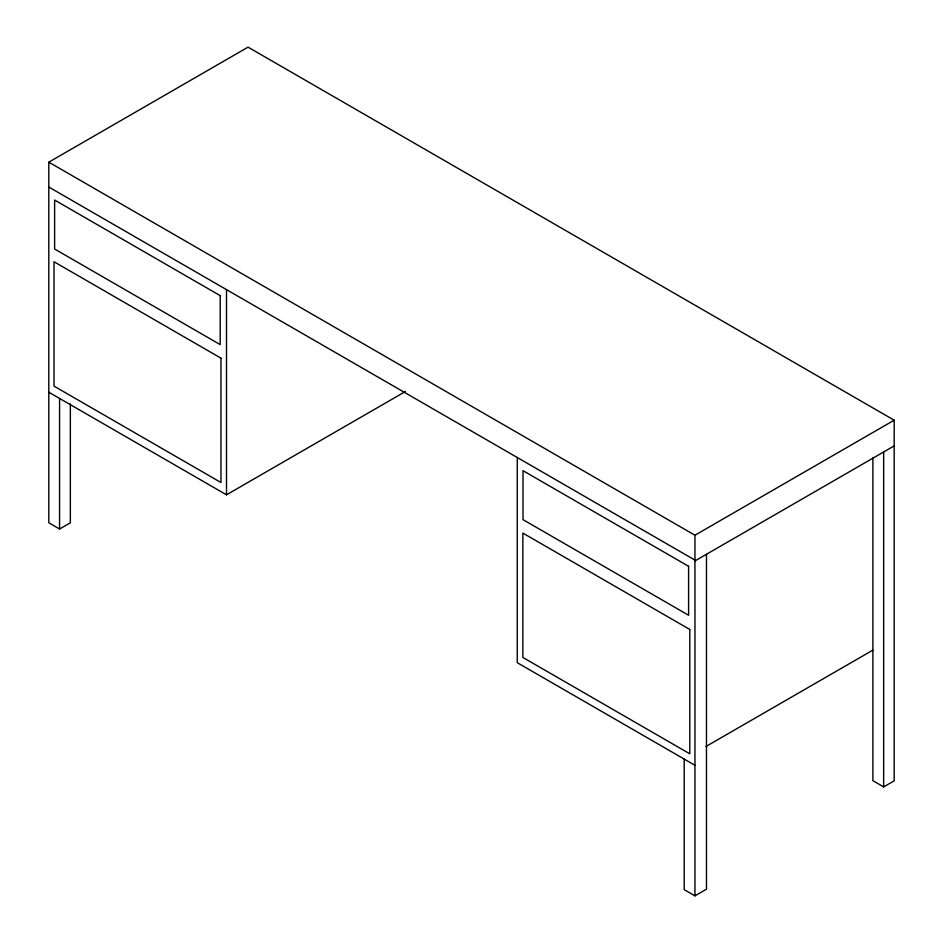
<?xml version="1.0" encoding="UTF-8"?>
<svg xmlns="http://www.w3.org/2000/svg" width="943" height="943" viewBox="0 0 943 943"><rect width="100%" height="100%" fill="white"/><g stroke="black" fill="none" stroke-linecap="round" stroke-linejoin="round"><path stroke-width="1.41" d="M70.348 403.969L70.348 522.799L59.574 529.011L48.812 522.799L48.812 162.172L248.044 47.15L894.188 420.201L894.188 780.828L883.65 786.91L872.888 780.686L872.888 457.52M48.812 392.229L226.497 494.816L405.431 391.51M48.812 162.172L694.956 535.223L894.188 420.201M694.956 560.92L894.188 445.898M705.906 746.526L872.888 650.116M684.194 759.068L684.194 889.638L694.956 895.85L706.484 889.202L706.484 554.272M48.812 187.044L694.956 560.095M694.956 765.28L517.271 662.693L517.271 457.508M883.65 451.98L883.65 786.91M694.956 535.223L694.956 895.85M226.497 289.631L226.497 494.816M59.574 398.441L59.574 529.011M220.191 295.642L54.623 200.046L54.623 249.011L220.191 344.608L220.191 295.642M688.59 566.283L523.011 470.687L523.011 519.652L688.59 615.249L688.59 566.283M220.945 358.14L54.022 261.765L54.022 386.123L220.945 482.498L220.945 358.14M689.793 629.464L522.87 533.09L522.87 657.436L689.793 753.811L689.793 629.464"/></g></svg>
